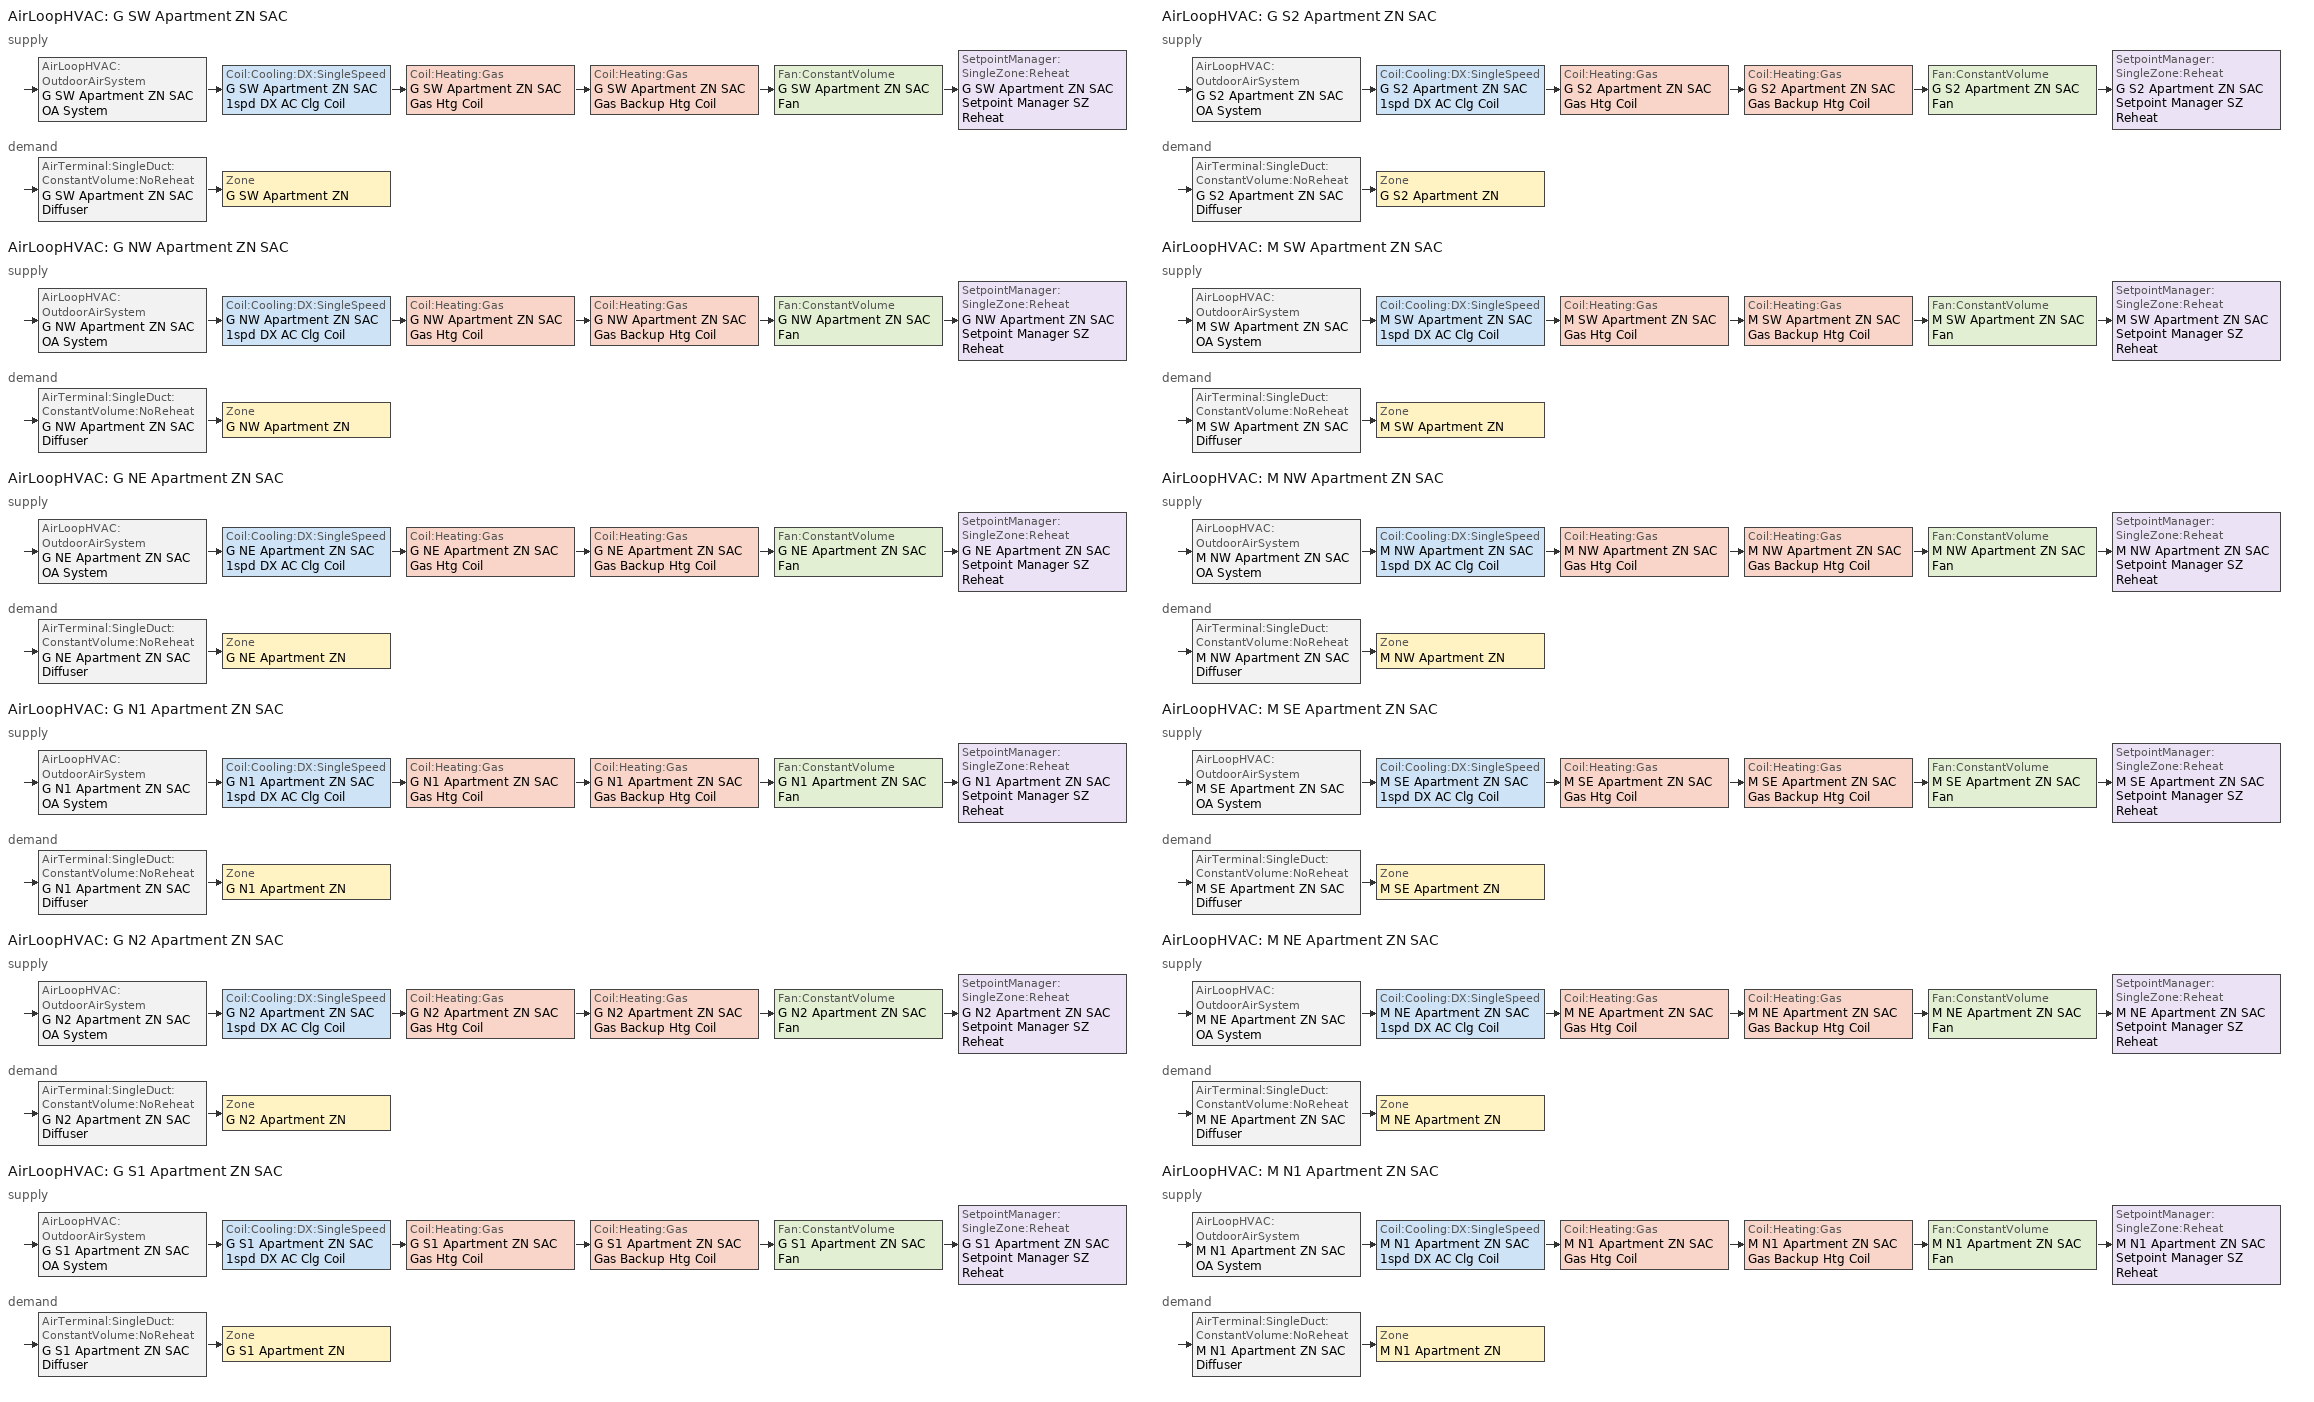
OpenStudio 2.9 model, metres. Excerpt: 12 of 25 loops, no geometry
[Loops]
AirLoopHVAC 'G SW Apartment ZN SAC'
 supply: AirLoopHVAC:OutdoorAirSystem 'G SW Apartment ZN SAC OA System' > Coil:Cooling:DX:SingleSpeed 'G SW Apartment ZN SAC 1spd DX AC Clg Coil' > Coil:Heating:Gas 'G SW Apartment ZN SAC Gas Htg Coil' > Coil:Heating:Gas 'G SW Apartment ZN SAC Gas Backup Htg Coil' > Fan:ConstantVolume 'G SW Apartment ZN SAC Fan' > SetpointManager:SingleZone:Reheat 'G SW Apartment ZN SAC Setpoint Manager SZ Reheat'
 demand: AirTerminal:SingleDuct:ConstantVolume:NoReheat 'G SW Apartment ZN SAC Diffuser' > Zone 'G SW Apartment ZN'
AirLoopHVAC 'G NW Apartment ZN SAC'
 supply: AirLoopHVAC:OutdoorAirSystem 'G NW Apartment ZN SAC OA System' > Coil:Cooling:DX:SingleSpeed 'G NW Apartment ZN SAC 1spd DX AC Clg Coil' > Coil:Heating:Gas 'G NW Apartment ZN SAC Gas Htg Coil' > Coil:Heating:Gas 'G NW Apartment ZN SAC Gas Backup Htg Coil' > Fan:ConstantVolume 'G NW Apartment ZN SAC Fan' > SetpointManager:SingleZone:Reheat 'G NW Apartment ZN SAC Setpoint Manager SZ Reheat'
 demand: AirTerminal:SingleDuct:ConstantVolume:NoReheat 'G NW Apartment ZN SAC Diffuser' > Zone 'G NW Apartment ZN'
AirLoopHVAC 'G NE Apartment ZN SAC'
 supply: AirLoopHVAC:OutdoorAirSystem 'G NE Apartment ZN SAC OA System' > Coil:Cooling:DX:SingleSpeed 'G NE Apartment ZN SAC 1spd DX AC Clg Coil' > Coil:Heating:Gas 'G NE Apartment ZN SAC Gas Htg Coil' > Coil:Heating:Gas 'G NE Apartment ZN SAC Gas Backup Htg Coil' > Fan:ConstantVolume 'G NE Apartment ZN SAC Fan' > SetpointManager:SingleZone:Reheat 'G NE Apartment ZN SAC Setpoint Manager SZ Reheat'
 demand: AirTerminal:SingleDuct:ConstantVolume:NoReheat 'G NE Apartment ZN SAC Diffuser' > Zone 'G NE Apartment ZN'
AirLoopHVAC 'G N1 Apartment ZN SAC'
 supply: AirLoopHVAC:OutdoorAirSystem 'G N1 Apartment ZN SAC OA System' > Coil:Cooling:DX:SingleSpeed 'G N1 Apartment ZN SAC 1spd DX AC Clg Coil' > Coil:Heating:Gas 'G N1 Apartment ZN SAC Gas Htg Coil' > Coil:Heating:Gas 'G N1 Apartment ZN SAC Gas Backup Htg Coil' > Fan:ConstantVolume 'G N1 Apartment ZN SAC Fan' > SetpointManager:SingleZone:Reheat 'G N1 Apartment ZN SAC Setpoint Manager SZ Reheat'
 demand: AirTerminal:SingleDuct:ConstantVolume:NoReheat 'G N1 Apartment ZN SAC Diffuser' > Zone 'G N1 Apartment ZN'
AirLoopHVAC 'G N2 Apartment ZN SAC'
 supply: AirLoopHVAC:OutdoorAirSystem 'G N2 Apartment ZN SAC OA System' > Coil:Cooling:DX:SingleSpeed 'G N2 Apartment ZN SAC 1spd DX AC Clg Coil' > Coil:Heating:Gas 'G N2 Apartment ZN SAC Gas Htg Coil' > Coil:Heating:Gas 'G N2 Apartment ZN SAC Gas Backup Htg Coil' > Fan:ConstantVolume 'G N2 Apartment ZN SAC Fan' > SetpointManager:SingleZone:Reheat 'G N2 Apartment ZN SAC Setpoint Manager SZ Reheat'
 demand: AirTerminal:SingleDuct:ConstantVolume:NoReheat 'G N2 Apartment ZN SAC Diffuser' > Zone 'G N2 Apartment ZN'
AirLoopHVAC 'G S1 Apartment ZN SAC'
 supply: AirLoopHVAC:OutdoorAirSystem 'G S1 Apartment ZN SAC OA System' > Coil:Cooling:DX:SingleSpeed 'G S1 Apartment ZN SAC 1spd DX AC Clg Coil' > Coil:Heating:Gas 'G S1 Apartment ZN SAC Gas Htg Coil' > Coil:Heating:Gas 'G S1 Apartment ZN SAC Gas Backup Htg Coil' > Fan:ConstantVolume 'G S1 Apartment ZN SAC Fan' > SetpointManager:SingleZone:Reheat 'G S1 Apartment ZN SAC Setpoint Manager SZ Reheat'
 demand: AirTerminal:SingleDuct:ConstantVolume:NoReheat 'G S1 Apartment ZN SAC Diffuser' > Zone 'G S1 Apartment ZN'
AirLoopHVAC 'G S2 Apartment ZN SAC'
 supply: AirLoopHVAC:OutdoorAirSystem 'G S2 Apartment ZN SAC OA System' > Coil:Cooling:DX:SingleSpeed 'G S2 Apartment ZN SAC 1spd DX AC Clg Coil' > Coil:Heating:Gas 'G S2 Apartment ZN SAC Gas Htg Coil' > Coil:Heating:Gas 'G S2 Apartment ZN SAC Gas Backup Htg Coil' > Fan:ConstantVolume 'G S2 Apartment ZN SAC Fan' > SetpointManager:SingleZone:Reheat 'G S2 Apartment ZN SAC Setpoint Manager SZ Reheat'
 demand: AirTerminal:SingleDuct:ConstantVolume:NoReheat 'G S2 Apartment ZN SAC Diffuser' > Zone 'G S2 Apartment ZN'
AirLoopHVAC 'M SW Apartment ZN SAC'
 supply: AirLoopHVAC:OutdoorAirSystem 'M SW Apartment ZN SAC OA System' > Coil:Cooling:DX:SingleSpeed 'M SW Apartment ZN SAC 1spd DX AC Clg Coil' > Coil:Heating:Gas 'M SW Apartment ZN SAC Gas Htg Coil' > Coil:Heating:Gas 'M SW Apartment ZN SAC Gas Backup Htg Coil' > Fan:ConstantVolume 'M SW Apartment ZN SAC Fan' > SetpointManager:SingleZone:Reheat 'M SW Apartment ZN SAC Setpoint Manager SZ Reheat'
 demand: AirTerminal:SingleDuct:ConstantVolume:NoReheat 'M SW Apartment ZN SAC Diffuser' > Zone 'M SW Apartment ZN'
AirLoopHVAC 'M NW Apartment ZN SAC'
 supply: AirLoopHVAC:OutdoorAirSystem 'M NW Apartment ZN SAC OA System' > Coil:Cooling:DX:SingleSpeed 'M NW Apartment ZN SAC 1spd DX AC Clg Coil' > Coil:Heating:Gas 'M NW Apartment ZN SAC Gas Htg Coil' > Coil:Heating:Gas 'M NW Apartment ZN SAC Gas Backup Htg Coil' > Fan:ConstantVolume 'M NW Apartment ZN SAC Fan' > SetpointManager:SingleZone:Reheat 'M NW Apartment ZN SAC Setpoint Manager SZ Reheat'
 demand: AirTerminal:SingleDuct:ConstantVolume:NoReheat 'M NW Apartment ZN SAC Diffuser' > Zone 'M NW Apartment ZN'
AirLoopHVAC 'M SE Apartment ZN SAC'
 supply: AirLoopHVAC:OutdoorAirSystem 'M SE Apartment ZN SAC OA System' > Coil:Cooling:DX:SingleSpeed 'M SE Apartment ZN SAC 1spd DX AC Clg Coil' > Coil:Heating:Gas 'M SE Apartment ZN SAC Gas Htg Coil' > Coil:Heating:Gas 'M SE Apartment ZN SAC Gas Backup Htg Coil' > Fan:ConstantVolume 'M SE Apartment ZN SAC Fan' > SetpointManager:SingleZone:Reheat 'M SE Apartment ZN SAC Setpoint Manager SZ Reheat'
 demand: AirTerminal:SingleDuct:ConstantVolume:NoReheat 'M SE Apartment ZN SAC Diffuser' > Zone 'M SE Apartment ZN'
AirLoopHVAC 'M NE Apartment ZN SAC'
 supply: AirLoopHVAC:OutdoorAirSystem 'M NE Apartment ZN SAC OA System' > Coil:Cooling:DX:SingleSpeed 'M NE Apartment ZN SAC 1spd DX AC Clg Coil' > Coil:Heating:Gas 'M NE Apartment ZN SAC Gas Htg Coil' > Coil:Heating:Gas 'M NE Apartment ZN SAC Gas Backup Htg Coil' > Fan:ConstantVolume 'M NE Apartment ZN SAC Fan' > SetpointManager:SingleZone:Reheat 'M NE Apartment ZN SAC Setpoint Manager SZ Reheat'
 demand: AirTerminal:SingleDuct:ConstantVolume:NoReheat 'M NE Apartment ZN SAC Diffuser' > Zone 'M NE Apartment ZN'
AirLoopHVAC 'M N1 Apartment ZN SAC'
 supply: AirLoopHVAC:OutdoorAirSystem 'M N1 Apartment ZN SAC OA System' > Coil:Cooling:DX:SingleSpeed 'M N1 Apartment ZN SAC 1spd DX AC Clg Coil' > Coil:Heating:Gas 'M N1 Apartment ZN SAC Gas Htg Coil' > Coil:Heating:Gas 'M N1 Apartment ZN SAC Gas Backup Htg Coil' > Fan:ConstantVolume 'M N1 Apartment ZN SAC Fan' > SetpointManager:SingleZone:Reheat 'M N1 Apartment ZN SAC Setpoint Manager SZ Reheat'
 demand: AirTerminal:SingleDuct:ConstantVolume:NoReheat 'M N1 Apartment ZN SAC Diffuser' > Zone 'M N1 Apartment ZN'
[Sizing:Zone] Zone Cooling Design Supply Air Temperature Input Method=SupplyAirTemperature; Zone Cooling Design Supply Air Temperature {C}=12.7778; Zone Cooling Design Supply Air Temperature Difference {deltaC}=11.11; Zone Heating Design Supply Air Temperature Input Method=SupplyAirTemperature; Zone Heating Design Supply Air Temperature {C}=50; Zone Heating Design Supply Air Temperature Difference {deltaC}=11.11; Zone Cooling Design Supply Air Humidity Ratio {kg-H2O/kg-air}=0.008; Zone Heating Design Supply Air Humidity Ratio {kg-H2O/kg-air}=0.008; Cooling Design Air Flow Method=DesignDay; Heating Design Air Flow Method=DesignDay; Account for Dedicated Outdoor Air System=No; Dedicated Outdoor Air System Control Strategy=NeutralSupplyAir; Dedicated Outdoor Air Low Setpoint Temperature for Design {C}=autosize; Dedicated Outdoor Air High Setpoint Temperature for Design {C}=autosize
G N1 Apartment ZN; G N2 Apartment ZN; G NE Apartment ZN; G NW Apartment ZN; G S1 Apartment ZN; G S2 Apartment ZN; G SW Apartment ZN; M N1 Apartment ZN; M NE Apartment ZN; M NW Apartment ZN; M SE Apartment ZN; M SW Apartment ZN
[Zone equipment]
G N1 Apartment ZN: G N1 Apartment ZN SAC Diffuser
G N2 Apartment ZN: G N2 Apartment ZN SAC Diffuser
G NE Apartment ZN: G NE Apartment ZN SAC Diffuser
G NW Apartment ZN: G NW Apartment ZN SAC Diffuser
G S1 Apartment ZN: G S1 Apartment ZN SAC Diffuser
G S2 Apartment ZN: G S2 Apartment ZN SAC Diffuser
G SW Apartment ZN: G SW Apartment ZN SAC Diffuser
M N1 Apartment ZN: M N1 Apartment ZN SAC Diffuser
M NE Apartment ZN: M NE Apartment ZN SAC Diffuser
M NW Apartment ZN: M NW Apartment ZN SAC Diffuser
M SE Apartment ZN: M SE Apartment ZN SAC Diffuser
M SW Apartment ZN: M SW Apartment ZN SAC Diffuser
[AirLoopHVAC] Availability Schedule=ApartmentMidRise All On; Design Supply Air Flow Rate {m3/s}=AutoSize
G SW Apartment ZN SAC; G NW Apartment ZN SAC; G NE Apartment ZN SAC; G N1 Apartment ZN SAC; G N2 Apartment ZN SAC; G S1 Apartment ZN SAC; G S2 Apartment ZN SAC; M SW Apartment ZN SAC; M NW Apartment ZN SAC; M SE Apartment ZN SAC; M NE Apartment ZN SAC; M N1 Apartment ZN SAC
[Sizing:System] Type of Load to Size On=Sensible; Design Outdoor Air Flow Rate {m3/s}=Autosize; Central Heating Maximum System Air Flow Ratio=1; Preheat Design Temperature {C}=7.22222; Preheat Design Humidity Ratio {kg-H2O/kg-Air}=0.008; Precool Design Temperature {C}=12.7778; Precool Design Humidity Ratio {kg-H2O/kg-Air}=0.008; Central Cooling Design Supply Air Temperature {C}=12.7778; Central Heating Design Supply Air Temperature {C}=50; Sizing Option=NonCoincident; 100% Outdoor Air in Cooling=No; 100% Outdoor Air in Heating=No; Central Cooling Design Supply Air Humidity Ratio {kg-H2O/kg-Air}=0.0085; Central Heating Design Supply Air Humidity Ratio {kg-H2O/kg-Air}=0.008; Cooling Design Air Flow Method=DesignDay; Cooling Design Air Flow Rate {m3/s}=0; Heating Design Air Flow Method=DesignDay; Heating Design Air Flow Rate {m3/s}=0; System Outdoor Air Method=ZoneSum; Zone Maximum Outdoor Air Fraction=1; Cooling Supply Air Flow Rate Per Floor Area {m3/s-m2}=0.00996765; Cooling Fraction of Autosized Cooling Supply Air Flow Rate=1; Cooling Supply Air Flow Rate Per Unit Cooling Capacity {m3/s-W}=3.94755e-05; Heating Supply Air Flow Rate Per Floor Area {m3/s-m2}=0.00996765; Heating Fraction of Autosized Heating Supply Air Flow Rate=1; Heating Fraction of Autosized Cooling Supply Air Flow Rate=1; Heating Supply Air Flow Rate Per Unit Heating Capacity {m3/s-W}=3.15882e-05; Cooling Design Capacity Method=CoolingDesignCapacity; Cooling Design Capacity {W}=autosize; Cooling Design Capacity Per Floor Area {W/m2}=234.7; Fraction of Autosized Cooling Design Capacity=1; Heating Design Capacity Method=HeatingDesignCapacity; Heating Design Capacity {W}=autosize; Heating Design Capacity Per Floor Area {W/m2}=157; Fraction of Autosized Heating Design Capacity=1; Central Cooling Capacity Control Method=OnOff
G SW Apartment ZN SAC; G NW Apartment ZN SAC; G NE Apartment ZN SAC; G N1 Apartment ZN SAC; G N2 Apartment ZN SAC; G S1 Apartment ZN SAC; G S2 Apartment ZN SAC; M SW Apartment ZN SAC; M NW Apartment ZN SAC; M SE Apartment ZN SAC; M NE Apartment ZN SAC; M N1 Apartment ZN SAC
[SetpointManager:SingleZone:Reheat] Minimum Supply Air Temperature {C}=12.7778; Maximum Supply Air Temperature {C}=50
Name | Control Zone
G SW Apartment ZN SAC Setpoint Manager SZ Reheat | G SW Apartment ZN
G NW Apartment ZN SAC Setpoint Manager SZ Reheat | G NW Apartment ZN
G NE Apartment ZN SAC Setpoint Manager SZ Reheat | G NE Apartment ZN
G N1 Apartment ZN SAC Setpoint Manager SZ Reheat | G N1 Apartment ZN
G N2 Apartment ZN SAC Setpoint Manager SZ Reheat | G N2 Apartment ZN
G S1 Apartment ZN SAC Setpoint Manager SZ Reheat | G S1 Apartment ZN
G S2 Apartment ZN SAC Setpoint Manager SZ Reheat | G S2 Apartment ZN
M SW Apartment ZN SAC Setpoint Manager SZ Reheat | M SW Apartment ZN
M NW Apartment ZN SAC Setpoint Manager SZ Reheat | M NW Apartment ZN
M SE Apartment ZN SAC Setpoint Manager SZ Reheat | M SE Apartment ZN
M NE Apartment ZN SAC Setpoint Manager SZ Reheat | M NE Apartment ZN
M N1 Apartment ZN SAC Setpoint Manager SZ Reheat | M N1 Apartment ZN
[Fan:ConstantVolume] Availability Schedule=Always On Discrete; Fan Total Efficiency=0.56; Pressure Rise {Pa}=622.722; Maximum Flow Rate {m3/s}=AutoSize; Motor Efficiency=0.86; Motor In Airstream Fraction=1
G SW Apartment ZN SAC Fan; G NW Apartment ZN SAC Fan; G NE Apartment ZN SAC Fan; G N1 Apartment ZN SAC Fan; G N2 Apartment ZN SAC Fan; G S1 Apartment ZN SAC Fan; G S2 Apartment ZN SAC Fan; M SW Apartment ZN SAC Fan; M NW Apartment ZN SAC Fan; M SE Apartment ZN SAC Fan; M NE Apartment ZN SAC Fan; M N1 Apartment ZN SAC Fan
[Coil:Heating:Gas] Availability Schedule=Always On Discrete; Gas Burner Efficiency=0.8; Nominal Capacity {W}=AutoSize; Parasitic Electric Load {W}=0; Parasitic Gas Load {W}=0
Name | Part Load Fraction Correlation Curve
G SW Apartment ZN SAC Gas Backup Htg Coil; G NW Apartment ZN SAC Gas Backup Htg Coil; G NE Apartment ZN SAC Gas Backup Htg Coil; G N1 Apartment ZN SAC Gas Backup Htg Coil; G N2 Apartment ZN SAC Gas Backup Htg Coil; G S1 Apartment ZN SAC Gas Backup Htg Coil; G S2 Apartment ZN SAC Gas Backup Htg Coil; M SW Apartment ZN SAC Gas Backup Htg Coil; M NW Apartment ZN SAC Gas Backup Htg Coil; M SE Apartment ZN SAC Gas Backup Htg Coil; M NE Apartment ZN SAC Gas Backup Htg Coil; M N1 Apartment ZN SAC Gas Backup Htg Coil
G SW Apartment ZN SAC Gas Htg Coil | Curve Cubic 1
G NW Apartment ZN SAC Gas Htg Coil | Curve Cubic 2
G NE Apartment ZN SAC Gas Htg Coil | Curve Cubic 3
G N1 Apartment ZN SAC Gas Htg Coil | Curve Cubic 4
G N2 Apartment ZN SAC Gas Htg Coil | Curve Cubic 5
G S1 Apartment ZN SAC Gas Htg Coil | Curve Cubic 6
G S2 Apartment ZN SAC Gas Htg Coil | Curve Cubic 7
M SW Apartment ZN SAC Gas Htg Coil | Curve Cubic 8
M NW Apartment ZN SAC Gas Htg Coil | Curve Cubic 9
M SE Apartment ZN SAC Gas Htg Coil | Curve Cubic 10
M NE Apartment ZN SAC Gas Htg Coil | Curve Cubic 11
M N1 Apartment ZN SAC Gas Htg Coil | Curve Cubic 12
[Coil:Cooling:DX:SingleSpeed] Availability Schedule=Always On Discrete; Rated Total Cooling Capacity {W}=autosize; Rated Sensible Heat Ratio=autosize; Rated COP {W/W}=3; Rated Air Flow Rate {m3/s}=autosize; Rated Evaporator Fan Power Per Volume Flow Rate {W/(m3/s)}=773.3; Condenser Type=AirCooled; Evaporative Condenser Effectiveness=0; Evaporative Condenser Air Flow Rate {m3/s}=Autosize; Evaporative Condenser Pump Rated Power Consumption {W}=Autosize; Crankcase Heater Capacity {W}=0; Maximum Outdoor Dry-Bulb Temperature for Crankcase Heater Operation {C}=0; Basin Heater Capacity {W/K}=0; Basin Heater Setpoint Temperature {C}=10
Name | Total Cooling Capacity Function of Temperature Curve | Total Cooling Capacity Function of Flow Fraction Curve | Energy Input Ratio Function of Temperature Curve | Energy Input Ratio Function of Flow Fraction Curve | Part Load Fraction Correlation Curve
G SW Apartment ZN SAC 1spd DX AC Clg Coil | Curve Biquadratic 3 | Curve Quadratic 4 | Curve Biquadratic 4 | Curve Quadratic 5 | Curve Quadratic 6
G NW Apartment ZN SAC 1spd DX AC Clg Coil | Curve Biquadratic 7 | Curve Quadratic 10 | Curve Biquadratic 8 | Curve Quadratic 11 | Curve Quadratic 12
G NE Apartment ZN SAC 1spd DX AC Clg Coil | Curve Biquadratic 11 | Curve Quadratic 16 | Curve Biquadratic 12 | Curve Quadratic 17 | Curve Quadratic 18
G N1 Apartment ZN SAC 1spd DX AC Clg Coil | Curve Biquadratic 15 | Curve Quadratic 22 | Curve Biquadratic 16 | Curve Quadratic 23 | Curve Quadratic 24
G N2 Apartment ZN SAC 1spd DX AC Clg Coil | Curve Biquadratic 19 | Curve Quadratic 28 | Curve Biquadratic 20 | Curve Quadratic 29 | Curve Quadratic 30
G S1 Apartment ZN SAC 1spd DX AC Clg Coil | Curve Biquadratic 23 | Curve Quadratic 34 | Curve Biquadratic 24 | Curve Quadratic 35 | Curve Quadratic 36
G S2 Apartment ZN SAC 1spd DX AC Clg Coil | Curve Biquadratic 27 | Curve Quadratic 40 | Curve Biquadratic 28 | Curve Quadratic 41 | Curve Quadratic 42
M SW Apartment ZN SAC 1spd DX AC Clg Coil | Curve Biquadratic 31 | Curve Quadratic 46 | Curve Biquadratic 32 | Curve Quadratic 47 | Curve Quadratic 48
M NW Apartment ZN SAC 1spd DX AC Clg Coil | Curve Biquadratic 35 | Curve Quadratic 52 | Curve Biquadratic 36 | Curve Quadratic 53 | Curve Quadratic 54
M SE Apartment ZN SAC 1spd DX AC Clg Coil | Curve Biquadratic 39 | Curve Quadratic 58 | Curve Biquadratic 40 | Curve Quadratic 59 | Curve Quadratic 60
M NE Apartment ZN SAC 1spd DX AC Clg Coil | Curve Biquadratic 43 | Curve Quadratic 64 | Curve Biquadratic 44 | Curve Quadratic 65 | Curve Quadratic 66
M N1 Apartment ZN SAC 1spd DX AC Clg Coil | Curve Biquadratic 47 | Curve Quadratic 70 | Curve Biquadratic 48 | Curve Quadratic 71 | Curve Quadratic 72
[Controller:OutdoorAir] Minimum Outdoor Air Flow Rate {m3/s}=autosize; Maximum Outdoor Air Flow Rate {m3/s}=Autosize; Economizer Control Type=NoEconomizer; Economizer Control Action Type=ModulateFlow; Economizer Maximum Limit Dry-Bulb Temperature {C}=28; Economizer Maximum Limit Enthalpy {J/kg}=64000; Lockout Type=NoLockout; Minimum Limit Type=FixedMinimum; Minimum Outdoor Air Schedule=ApartmentMidRise COMPACT HVAC-ALWAYS 1; High Humidity Control=No; Heat Recovery Bypass Control Type=BypassWhenWithinEconomizerLimits
Name | Controller Mechanical Ventilation
G SW Apartment ZN SAC OA System Controller | Controller Mechanical Ventilation 1
G NW Apartment ZN SAC OA System Controller | Controller Mechanical Ventilation 2
G NE Apartment ZN SAC OA System Controller | Controller Mechanical Ventilation 3
G N1 Apartment ZN SAC OA System Controller | Controller Mechanical Ventilation 4
G N2 Apartment ZN SAC OA System Controller | Controller Mechanical Ventilation 5
G S1 Apartment ZN SAC OA System Controller | Controller Mechanical Ventilation 6
G S2 Apartment ZN SAC OA System Controller | Controller Mechanical Ventilation 7
M SW Apartment ZN SAC OA System Controller | Controller Mechanical Ventilation 8
M NW Apartment ZN SAC OA System Controller | Controller Mechanical Ventilation 9
M SE Apartment ZN SAC OA System Controller | Controller Mechanical Ventilation 10
M NE Apartment ZN SAC OA System Controller | Controller Mechanical Ventilation 11
M N1 Apartment ZN SAC OA System Controller | Controller Mechanical Ventilation 12
[Controller:MechanicalVentilation] Availability Schedule=Always On Discrete; System Outdoor Air Method=ZoneSum
Controller Mechanical Ventilation 1; Controller Mechanical Ventilation 2; Controller Mechanical Ventilation 3; Controller Mechanical Ventilation 4; Controller Mechanical Ventilation 5; Controller Mechanical Ventilation 6; Controller Mechanical Ventilation 7; Controller Mechanical Ventilation 8; Controller Mechanical Ventilation 9; Controller Mechanical Ventilation 10; Controller Mechanical Ventilation 11; Controller Mechanical Ventilation 12
[AirLoopHVAC:OutdoorAirSystem]
Name | Controller
G SW Apartment ZN SAC OA System | G SW Apartment ZN SAC OA System Controller
G NW Apartment ZN SAC OA System | G NW Apartment ZN SAC OA System Controller
G NE Apartment ZN SAC OA System | G NE Apartment ZN SAC OA System Controller
G N1 Apartment ZN SAC OA System | G N1 Apartment ZN SAC OA System Controller
G N2 Apartment ZN SAC OA System | G N2 Apartment ZN SAC OA System Controller
G S1 Apartment ZN SAC OA System | G S1 Apartment ZN SAC OA System Controller
G S2 Apartment ZN SAC OA System | G S2 Apartment ZN SAC OA System Controller
M SW Apartment ZN SAC OA System | M SW Apartment ZN SAC OA System Controller
M NW Apartment ZN SAC OA System | M NW Apartment ZN SAC OA System Controller
M SE Apartment ZN SAC OA System | M SE Apartment ZN SAC OA System Controller
M NE Apartment ZN SAC OA System | M NE Apartment ZN SAC OA System Controller
M N1 Apartment ZN SAC OA System | M N1 Apartment ZN SAC OA System Controller
[AirTerminal:SingleDuct:ConstantVolume:NoReheat] Availability Schedule=Always On Discrete; Maximum Air Flow Rate {m3/s}=AutoSize
G SW Apartment ZN SAC Diffuser; G NW Apartment ZN SAC Diffuser; G NE Apartment ZN SAC Diffuser; G N1 Apartment ZN SAC Diffuser; G N2 Apartment ZN SAC Diffuser; G S1 Apartment ZN SAC Diffuser; G S2 Apartment ZN SAC Diffuser; M SW Apartment ZN SAC Diffuser; M NW Apartment ZN SAC Diffuser; M SE Apartment ZN SAC Diffuser; M NE Apartment ZN SAC Diffuser; M N1 Apartment ZN SAC Diffuser
[Schedule:Constant]
Always On Discrete: Value=1
[Schedule:Ruleset]
Name | Default Day Schedule | Summer Design Day Schedule | Winter Design Day Schedule
ApartmentMidRise All On | ApartmentMidRise All On Default | ApartmentMidRise All On Summer Design Day | ApartmentMidRise All On Winter Design Day
ApartmentMidRise COMPACT HVAC-ALWAYS 1 | ApartmentMidRise COMPACT HVAC-ALWAYS 1 Default | ApartmentMidRise COMPACT HVAC-ALWAYS 1 Summer Design Day | ApartmentMidRise COMPACT HVAC-ALWAYS 1 Winter Design Day
[Schedule:Day]
ApartmentMidRise All On Default; ApartmentMidRise All On Winter Design Day; ApartmentMidRise All On Summer Design Day; ApartmentMidRise COMPACT HVAC-ALWAYS 1 Default; ApartmentMidRise COMPACT HVAC-ALWAYS 1 Winter Design Day; ApartmentMidRise COMPACT HVAC-ALWAYS 1 Summer Design Day: 24, 0, 1
[Curve:Cubic] Coefficient1 Constant=0.8; Coefficient2 x=0.2; Coefficient3 x**2=0; Coefficient4 x**3=0; Minimum Value of x=0; Maximum Value of x=1
Curve Cubic 1; Curve Cubic 2; Curve Cubic 3; Curve Cubic 4; Curve Cubic 5; Curve Cubic 6; Curve Cubic 7; Curve Cubic 8; Curve Cubic 9; Curve Cubic 10; Curve Cubic 11; Curve Cubic 12
[Curve:Biquadratic] Minimum Value of x=12.77778; Maximum Value of x=23.88889; Minimum Value of y=23.88889; Maximum Value of y=46.11111
Name | Coefficient1 Constant | Coefficient2 x | Coefficient3 x**2 | Coefficient4 y | Coefficient5 y**2 | Coefficient6 x*y
Curve Biquadratic 3; Curve Biquadratic 7; Curve Biquadratic 11; Curve Biquadratic 15; Curve Biquadratic 19; Curve Biquadratic 23; Curve Biquadratic 27; Curve Biquadratic 31; Curve Biquadratic 35; Curve Biquadratic 39; Curve Biquadratic 43; Curve Biquadratic 47 | 0.942588 | 0.00954335 | 0.00068377 | -0.0110427 | 5.249e-06 | -9.72e-06
Curve Biquadratic 4; Curve Biquadratic 8; Curve Biquadratic 12; Curve Biquadratic 16; Curve Biquadratic 20; Curve Biquadratic 24; Curve Biquadratic 28; Curve Biquadratic 32; Curve Biquadratic 36; Curve Biquadratic 40; Curve Biquadratic 44; Curve Biquadratic 48 | 0.342414 | 0.034885 | -0.0006237 | 0.00497722 | 0.000437951 | -0.000728028
[Curve:Quadratic]
Name | Coefficient1 Constant | Coefficient2 x | Coefficient3 x**2 | Minimum Value of x | Maximum Value of x | Minimum Curve Output | Maximum Curve Output
Curve Quadratic 4; Curve Quadratic 10; Curve Quadratic 16; Curve Quadratic 22; Curve Quadratic 28; Curve Quadratic 34; Curve Quadratic 40; Curve Quadratic 46; Curve Quadratic 52; Curve Quadratic 58; Curve Quadratic 64; Curve Quadratic 70 | 0.8 | 0.2 | 0 | 0.5 | 1.5
Curve Quadratic 5; Curve Quadratic 11; Curve Quadratic 17; Curve Quadratic 23; Curve Quadratic 29; Curve Quadratic 35; Curve Quadratic 41; Curve Quadratic 47; Curve Quadratic 53; Curve Quadratic 59; Curve Quadratic 65; Curve Quadratic 71 | 1.1552 | -0.1808 | 0.0256 | 0.5 | 1.5
Curve Quadratic 6; Curve Quadratic 12; Curve Quadratic 18; Curve Quadratic 24; Curve Quadratic 30; Curve Quadratic 36; Curve Quadratic 42; Curve Quadratic 48; Curve Quadratic 54; Curve Quadratic 60; Curve Quadratic 66; Curve Quadratic 72 | 0.85 | 0.15 | 0 | 0 | 1 | 0.7 | 1
